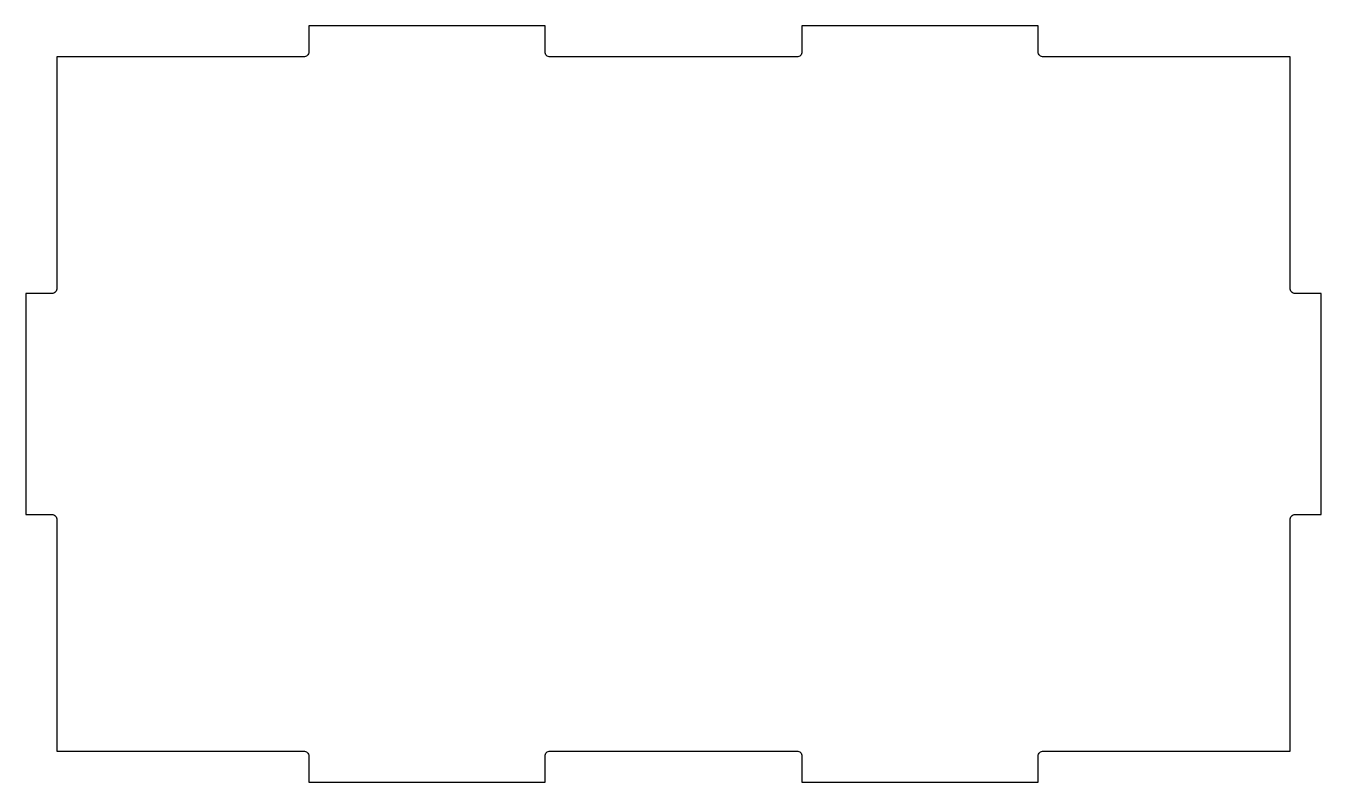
# Model space of a CAD drawing. Header units: millimetres. Extents: x -62 to 62, y -73 to 0.
import ezdxf

# ---------------------------------------------------------------- set-up
doc = ezdxf.new("R2010")
doc.units = ezdxf.units.MM
doc.layers.get('0').update_dxf_attribs({"linetype": 'CONTINUOUS'})

msp = doc.modelspace()

# ---------------------------------------------------------------- linework, layer by layer
msp.add_lwpolyline([(59.5, -3), (35.7, -3, -0.414214), (35.2, -2.5), (35.2, 0), (12.4, 0), (12.4, -2.5, -0.414214), (11.9, -3), (-11.9, -3, -0.414214), (-12.4, -2.5), (-12.4, 0), (-35.2, 0), (-35.2, -2.5, -0.414214), (-35.7, -3), (-59.5, -3), (-59.5, -25.33, -0.414214), (-60, -25.83), (-62.5, -25.83), (-62.5, -47.17), (-60, -47.17, -0.414214), (-59.5, -47.67), (-59.5, -70), (-35.7, -70, -0.414214), (-35.2, -70.5), (-35.2, -73), (-12.4, -73), (-12.4, -70.5, -0.414214), (-11.9, -70), (11.9, -70, -0.414214), (12.4, -70.5), (12.4, -73), (35.2, -73), (35.2, -70.5, -0.414214), (35.7, -70), (59.5, -70), (59.5, -47.67, -0.414214), (60, -47.17), (62.5, -47.17), (62.5, -25.83), (60, -25.83, -0.414214), (59.5, -25.33)], format="xyb", close=True)

doc.saveas('drawing.dxf')
